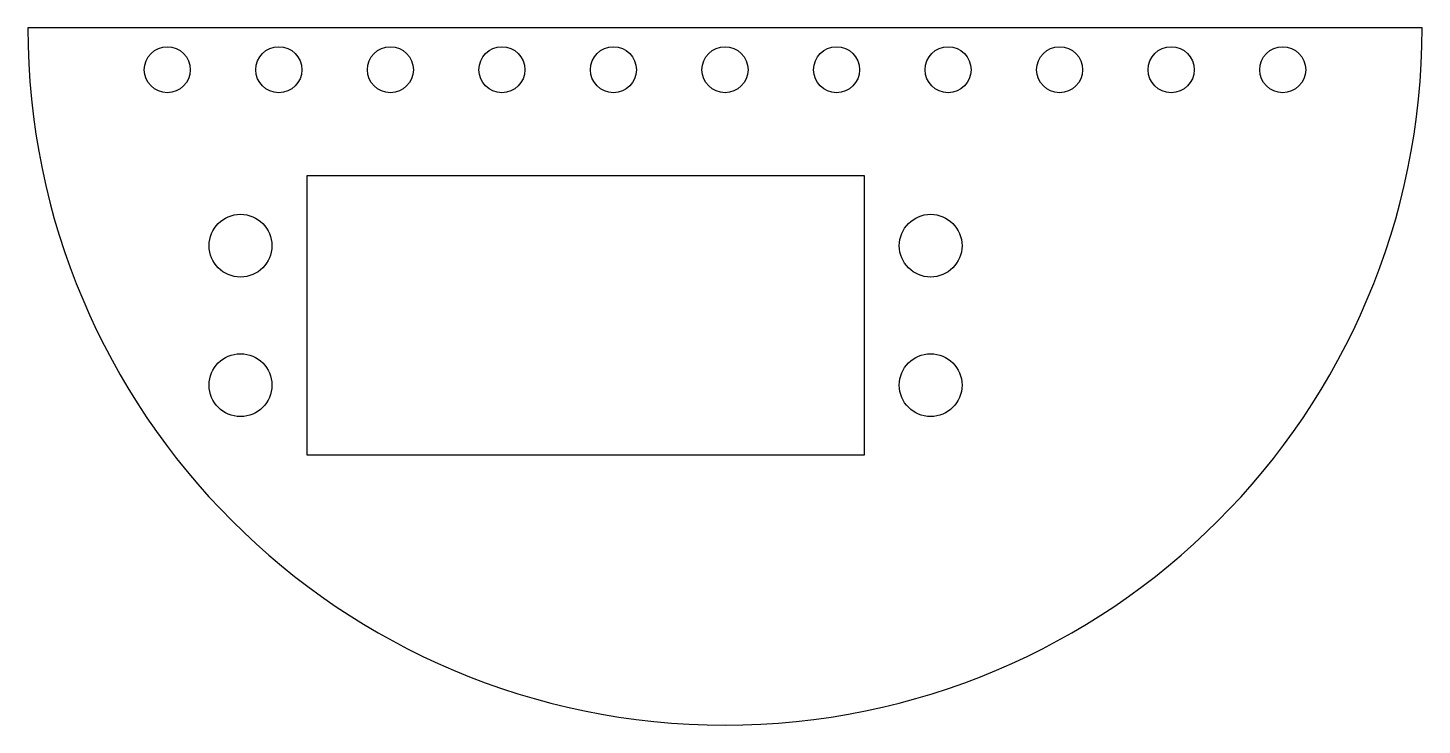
# Model space of a CAD drawing. Header units: millimetres. Extents: x -50 to 50, y -50 to 0.
import ezdxf

# ---------------------------------------------------------------- set-up
doc = ezdxf.new("R2010")
doc.units = ezdxf.units.MM

msp = doc.modelspace()

# ---------------------------------------------------------------- linework, layer by layer
at = {"color": 7, "linetype": 'Continuous', "lineweight": 25}
for p, q in [((50, 0), (-50, 0)), ((-30, -10.62), (-30, -30.62)), ((10, -10.62), (-30, -10.62)), ((10, -30.62), (10, -10.62)), ((-30, -30.62), (10, -30.62))]:
    msp.add_line(p, q, dxfattribs=at)
for centre, radius in [((-40, -3), 1.65), ((-32, -3), 1.65), ((-24, -3), 1.65), ((-16, -3), 1.65), ((-8, -3), 1.65), ((0, -3), 1.65), ((8, -3), 1.65), ((16, -3), 1.65), ((24, -3), 1.65), ((32, -3), 1.65), ((40, -3), 1.65), ((-34.75, -15.62), 2.25), ((14.75, -15.62), 2.25), ((-34.75, -25.62), 2.25), ((14.75, -25.62), 2.25)]:
    msp.add_circle(centre, radius, dxfattribs=at)
msp.add_arc((0, 0), 50, 180, 0, dxfattribs=at)

doc.saveas('drawing.dxf')
